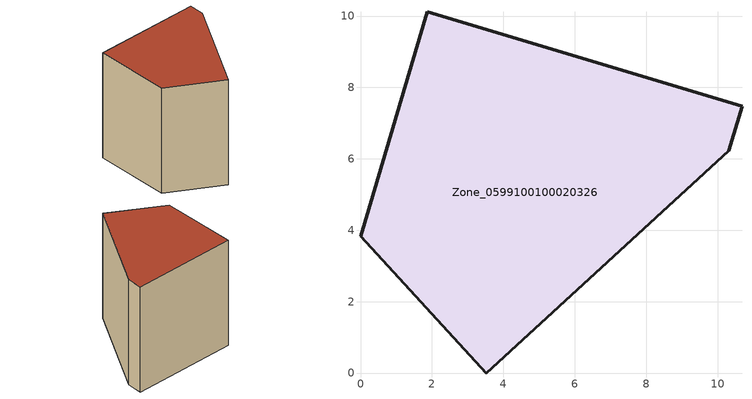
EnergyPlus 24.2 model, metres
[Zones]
Zone_0599100100020326
 floor ground (C_G): 1.87,10.12 10.69,7.48 10.31,6.22 3.53,0 0,3.84 z3.29
 wall outside (C_F): 3.53,0 10.31,6.22 10.69,7.48 1.87,10.12 0,3.84 3.53,0 z3.29:13.02
 roof outside (C_R): 10.69,7.48 1.87,10.12 0,3.84 3.53,0 10.31,6.22 z13.02
[BUILDING]
Pand.0599100100020326: North Axis=0; Terrain=City; Loads Convergence Tolerance Value=0.04; Temperature Convergence Tolerance Value=0.4; Solar Distribution=FullExterior; Maximum Number of Warmup Days=25; Minimum Number of Warmup Days=1
[Site:Location]
Rotterdam.The.Hague.AP_ZH_NLD Design_Conditions: Latitude=51.96; Longitude=4.45; Time Zone=1; Elevation=-4.5
[SITE:GROUNDTEMPERATURE:BUILDINGSURFACE]
18, 18, 18, 18, 18, 18, 18, 18, 18, 18, 18, 18
[MATERIAL] Thermal Absorptance=0.9; Solar Absorptance=0.7; Visible Absorptance=0.7
Name | Roughness | Thickness | Conductivity | Density | Specific Heat
G.TC.2015-2018 | MediumSmooth | 0.15 | 0.0428571 | 540 | 1210
F.TC.2015-2018 | Rough | 0.3 | 0.0666667 | 1920 | 840
R.TC.2015-2018 | MediumRough | 0.2 | 0.0333333 | 1500 | 1000
[CONSTRUCTION]
C_G: G.TC.2015-2018
C_F: F.TC.2015-2018
C_R: R.TC.2015-2018
[ZONE]
Zone_0599100100020326: Type=1; Multiplier=1; Ceiling Height=Autocalculate; Volume=Autocalculate; Floor Area=autocalculate; Part of Total Floor Area=Yes
[ZONEINFILTRATION:DESIGNFLOWRATE]
Infil_Zone_0599100100020326: Zone or ZoneList or Space or SpaceList=Zone_0599100100020326; Schedule=AlwaysOn; Design Flow Rate Calculation Method=Flow/Area; Flow Rate per Floor Area=0.0015; Constant Term Coefficient=1; Temperature Term Coefficient=0; Velocity Term Coefficient=0; Velocity Squared Term Coefficient=0
[HVACTEMPLATE:ZONE:IDEALLOADSAIRSYSTEM]
Zone_0599100100020326: Maximum Heating Supply Air Temperature=50; Minimum Cooling Supply Air Temperature=13; Maximum Heating Supply Air Humidity Ratio=0.0156; Minimum Cooling Supply Air Humidity Ratio=0.0077; Heating Limit=NoLimit; Cooling Limit=NoLimit; Dehumidification Control Type=ConstantSensibleHeatRatio; Cooling Sensible Heat Ratio=0.7; Dehumidification Setpoint=60; Humidification Control Type=None; Humidification Setpoint=30; Outdoor Air Method=None; Outdoor Air Flow Rate per Person=0.00944; Outdoor Air Flow Rate per Zone Floor Area=0; Outdoor Air Flow Rate per Zone=0; Demand Controlled Ventilation Type=None; Outdoor Air Economizer Type=NoEconomizer; Heat Recovery Type=None; Sensible Heat Recovery Effectiveness=0.7; Latent Heat Recovery Effectiveness=0.65
[ZONECONTROL:THERMOSTAT]
ThermostatControl_Zone_0599100100020326: Zone or ZoneList=Zone_0599100100020326; Control Type Schedule=DualSetpointControlType; Control 1=Thermostat_Zone_0599100100020326; Temperature Difference Between Cutout And Setpoint=0
[THERMOSTATSETPOINT:DUALSETPOINT]
Thermostat_Zone_0599100100020326: Heating Setpoint Temperature Schedule=HeatingSetpoint_Zone_0599100100020326; Cooling Setpoint Temperature Schedule=CoolingSetpoint_Zone_0599100100020326
[SCHEDULE:COMPACT]
HeatingSetpoint_Zone_0599100100020326: Through: 12/31, For: AllDays, Until: 24:00, 21
CoolingSetpoint_Zone_0599100100020326: Through: 12/31, For: AllDays, Until: 24:00, 24
DualSetpointControlType: Through: 12/31, For: AllDays, Until: 24:00, 4
AlwaysOn: Through: 12/31, For: AllDays, Until: 24:00, 1
